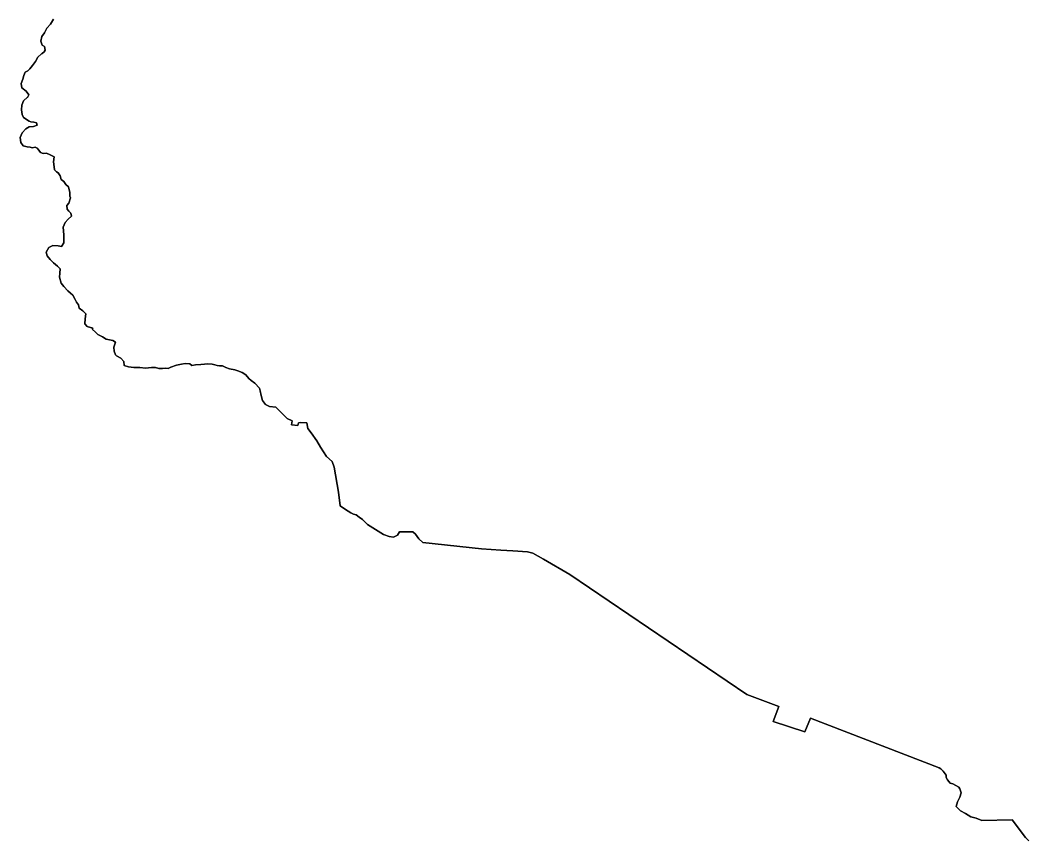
# Model space of a CAD drawing. Header units: inches. Extents: x 33.9 to 41.9, y -4.8 to 5.4.
# Drawn here: x 37.14 to 37.5721, y -2.1371 to -1.7868 of the extents above; entities that cross this region are included whole.
import ezdxf

# ---------------------------------------------------------------- set-up
doc = ezdxf.new("R2010")
doc.units = ezdxf.units.IN
doc.header["$MEASUREMENT"] = 0
doc.layers.add('Counties', color=7, linetype='Continuous')

msp = doc.modelspace()

# ---------------------------------------------------------------- linework, layer by layer
at = {"layer": 'Counties'}
for points in [[(37.57205, -2.13834), (37.57059, -2.13689), (37.56488, -2.12932), (37.55193, -2.12962), (37.54954, -2.12871), (37.54723, -2.12802), (37.54499, -2.12672), (37.54283, -2.12557), (37.54091, -2.12366), (37.54152, -2.1216), (37.54245, -2.11961), (37.54307, -2.11777), (37.54253, -2.11609), (37.54214, -2.1154), (37.54083, -2.11464), (37.53952, -2.11395), (37.53836, -2.11364), (37.53721, -2.11227), (37.53667, -2.11127), (37.53659, -2.11028), (37.53543, -2.10852), (37.53435, -2.10753), (37.53366, -2.10714), (37.47854, -2.08581), (37.47609, -2.09168), (37.4625, -2.08726), (37.46497, -2.08076), (37.45125, -2.07572), (37.37539, -2.02425), (37.36421, -2.01768), (37.35958, -2.01515), (37.35727, -2.01462), (37.35102, -2.01416), (37.34594, -2.01393), (37.33761, -2.01324), (37.31248, -2.01064), (37.31078, -2.00904), (37.30939, -2.00705), (37.30824, -2.00605), (37.30245, -2.00605), (37.30168, -2.00743), (37.29991, -2.00827), (37.29806, -2.00804), (37.29559, -2.00713), (37.29228, -2.00506), (37.28873, -2.00284), (37.28665, -2.00078), (37.28526, -1.99971), (37.28388, -1.99871), (37.2828, -1.99849), (37.28164, -1.9978), (37.27933, -1.99642), (37.27709, -1.99489), (37.2764, -1.98908), (37.27455, -1.9783), (37.27362, -1.97593), (37.27123, -1.97371), (37.26869, -1.96981), (37.26715, -1.96698), (37.26468, -1.96362), (37.26329, -1.9617), (37.26283, -1.95933), (37.26005, -1.95918), (37.25928, -1.95926), (37.25897, -1.96048), (37.25628, -1.96017), (37.25658, -1.95849), (37.25435, -1.9575), (37.24957, -1.9526), (37.24687, -1.9523), (37.2451, -1.95153), (37.24379, -1.9497), (37.24317, -1.94756), (37.24278, -1.94557), (37.24255, -1.9445), (37.24047, -1.94228), (37.23893, -1.94121), (37.23793, -1.94029), (37.23669, -1.93869), (37.23507, -1.93777), (37.2333, -1.93701), (37.23199, -1.93655), (37.22968, -1.93616), (37.22806, -1.93563), (37.22667, -1.93494), (37.22536, -1.93486), (37.22444, -1.93471), (37.22336, -1.93448), (37.22228, -1.93418), (37.22035, -1.9341), (37.21896, -1.93425), (37.21734, -1.93433), (37.21518, -1.93448), (37.21357, -1.93479), (37.21272, -1.9341), (37.21071, -1.93387), (37.20909, -1.93418), (37.20694, -1.93464), (37.20462, -1.93548), (37.20339, -1.93601), (37.20231, -1.93593), (37.201, -1.93601), (37.19938, -1.93601), (37.19799, -1.93555), (37.19622, -1.93563), (37.19367, -1.93593), (37.19129, -1.93563), (37.18874, -1.93563), (37.18643, -1.93532), (37.1845, -1.93479), (37.18435, -1.93311), (37.18311, -1.93158), (37.18134, -1.93058), (37.1808, -1.93012), (37.18026, -1.92867), (37.18011, -1.92684), (37.18088, -1.92477), (37.17964, -1.92401), (37.17679, -1.92347), (37.17533, -1.92248), (37.17332, -1.92148), (37.17224, -1.92041), (37.17086, -1.91919), (37.17109, -1.91873), (37.1687, -1.91804), (37.1677, -1.9169), (37.16785, -1.91475), (37.16808, -1.91261), (37.16692, -1.91139), (37.16531, -1.91017), (37.165, -1.90879), (37.16415, -1.90757), (37.16361, -1.90642), (37.16253, -1.90466), (37.16153, -1.90382), (37.16045, -1.90283), (37.15868, -1.90099), (37.15752, -1.89954), (37.1569, -1.89686), (37.15706, -1.89518), (37.15721, -1.89342), (37.15598, -1.8922), (37.15428, -1.89074), (37.15281, -1.88937), (37.15158, -1.88784), (37.1512, -1.88623), (37.15235, -1.88417), (37.15405, -1.8834), (37.15636, -1.88348), (37.15767, -1.88379), (37.15875, -1.88218), (37.15867, -1.87874), (37.15844, -1.87553), (37.15929, -1.87354), (37.1606, -1.87209), (37.16199, -1.87086), (37.16168, -1.86949), (37.16091, -1.86864), (37.16014, -1.8678), (37.15998, -1.86627), (37.16083, -1.8652), (37.16153, -1.86299), (37.1613, -1.86222), (37.16122, -1.86062), (37.16068, -1.85825), (37.1596, -1.85725), (37.15875, -1.85595), (37.1576, -1.85503), (37.15721, -1.8535), (37.15636, -1.85228), (37.15559, -1.85182), (37.15474, -1.85098), (37.15459, -1.84968), (37.15428, -1.84746), (37.15451, -1.8454), (37.15281, -1.84456), (37.15127, -1.84387), (37.14981, -1.84395), (37.14873, -1.84356), (37.14804, -1.84257), (37.14734, -1.84173), (37.14642, -1.84127), (37.14518, -1.84158), (37.14433, -1.84119), (37.14302, -1.84112), (37.14125, -1.84066), (37.14025, -1.83928), (37.14002, -1.83714), (37.14087, -1.83508), (37.14248, -1.83332), (37.14387, -1.83255), (37.14572, -1.83232), (37.14734, -1.83179), (37.14703, -1.83087), (37.1458, -1.83049), (37.14464, -1.83041), (37.1438, -1.83003), (37.14148, -1.8285), (37.14087, -1.82728), (37.14056, -1.82521), (37.14079, -1.8233), (37.14148, -1.82139), (37.1431, -1.81978), (37.14318, -1.82001), (37.14372, -1.81879), (37.14256, -1.81718), (37.14079, -1.81581), (37.14048, -1.81397), (37.1411, -1.81214), (37.14164, -1.81053), (37.14218, -1.80915), (37.14326, -1.80854), (37.14418, -1.80762), (37.14534, -1.80625), (37.14657, -1.80449), (37.14765, -1.80273), (37.14919, -1.8012), (37.1495, -1.80105), (37.15035, -1.80036), (37.15066, -1.79967), (37.1505, -1.79807), (37.1495, -1.79761), (37.14888, -1.79585), (37.14927, -1.79386), (37.15043, -1.79226), (37.1515, -1.79027), (37.15305, -1.78858), (37.15436, -1.78644)], [(37.15436, -1.78644), (37.15305, -1.78858), (37.1515, -1.79027), (37.15043, -1.79226), (37.14927, -1.79386), (37.14888, -1.79585), (37.1495, -1.79761), (37.1505, -1.79807), (37.15066, -1.79967), (37.15035, -1.80036), (37.1495, -1.80105), (37.14919, -1.8012), (37.14765, -1.80273), (37.14657, -1.80449), (37.14534, -1.80625), (37.14418, -1.80762), (37.14326, -1.80854), (37.14218, -1.80915), (37.14164, -1.81053), (37.1411, -1.81214), (37.14048, -1.81397), (37.14079, -1.81581), (37.14256, -1.81718), (37.14372, -1.81879), (37.14318, -1.82001), (37.1431, -1.81978), (37.14148, -1.82139), (37.14079, -1.8233), (37.14056, -1.82521), (37.14087, -1.82728), (37.14148, -1.8285), (37.1438, -1.83003), (37.14464, -1.83041), (37.1458, -1.83049), (37.14703, -1.83087), (37.14734, -1.83179), (37.14572, -1.83232), (37.14387, -1.83255), (37.14248, -1.83332), (37.14087, -1.83508), (37.14002, -1.83714), (37.14025, -1.83928), (37.14125, -1.84066), (37.14302, -1.84112), (37.14433, -1.84119), (37.14518, -1.84158), (37.14642, -1.84127), (37.14734, -1.84173), (37.14804, -1.84257), (37.14873, -1.84356), (37.14981, -1.84395), (37.15127, -1.84387), (37.15281, -1.84456), (37.15451, -1.8454), (37.15428, -1.84746), (37.15459, -1.84968), (37.15474, -1.85098), (37.15559, -1.85182), (37.15636, -1.85228), (37.15721, -1.8535), (37.1576, -1.85503), (37.15875, -1.85595), (37.1596, -1.85725), (37.16068, -1.85825), (37.16122, -1.86062), (37.1613, -1.86222), (37.16153, -1.86299), (37.16083, -1.8652), (37.15998, -1.86627), (37.16014, -1.8678), (37.16091, -1.86864), (37.16168, -1.86949), (37.16199, -1.87086), (37.1606, -1.87209), (37.15929, -1.87354), (37.15844, -1.87553), (37.15867, -1.87874), (37.15875, -1.88218), (37.15767, -1.88379), (37.15636, -1.88348), (37.15405, -1.8834), (37.15235, -1.88417), (37.1512, -1.88623), (37.15158, -1.88784), (37.15281, -1.88937), (37.15428, -1.89074), (37.15598, -1.8922), (37.15721, -1.89342), (37.15706, -1.89518), (37.1569, -1.89686), (37.15752, -1.89954), (37.15868, -1.90099), (37.16045, -1.90283), (37.16153, -1.90382), (37.16253, -1.90466), (37.16361, -1.90642), (37.16415, -1.90757), (37.165, -1.90879), (37.16531, -1.91017), (37.16692, -1.91139), (37.16808, -1.91261), (37.16785, -1.91475), (37.1677, -1.9169), (37.1687, -1.91804), (37.17109, -1.91873), (37.17086, -1.91919), (37.17224, -1.92041), (37.17332, -1.92148), (37.17533, -1.92248), (37.17679, -1.92347), (37.17964, -1.92401), (37.18088, -1.92477), (37.18011, -1.92684), (37.18026, -1.92867), (37.1808, -1.93012), (37.18134, -1.93058), (37.18311, -1.93158), (37.18435, -1.93311), (37.1845, -1.93479), (37.18643, -1.93532), (37.18874, -1.93563), (37.19129, -1.93563), (37.19367, -1.93593), (37.19622, -1.93563), (37.19799, -1.93555), (37.19938, -1.93601), (37.201, -1.93601), (37.20231, -1.93593), (37.20339, -1.93601), (37.20462, -1.93548), (37.20694, -1.93464), (37.20909, -1.93418), (37.21071, -1.93387), (37.21272, -1.9341), (37.21357, -1.93479), (37.21518, -1.93448), (37.21734, -1.93433), (37.21896, -1.93425), (37.22035, -1.9341), (37.22228, -1.93418), (37.22336, -1.93448), (37.22444, -1.93471), (37.22536, -1.93486), (37.22667, -1.93494), (37.22806, -1.93563), (37.22968, -1.93616), (37.23199, -1.93655), (37.2333, -1.93701), (37.23507, -1.93777), (37.23669, -1.93869), (37.23793, -1.94029), (37.23893, -1.94121), (37.24047, -1.94228), (37.24255, -1.9445), (37.24278, -1.94557), (37.24317, -1.94756), (37.24379, -1.9497), (37.2451, -1.95153), (37.24687, -1.9523), (37.24957, -1.9526), (37.25435, -1.9575), (37.25658, -1.95849), (37.25628, -1.96017), (37.25897, -1.96048), (37.25928, -1.95926), (37.26005, -1.95918), (37.26283, -1.95933), (37.26329, -1.9617), (37.26468, -1.96362), (37.26715, -1.96698), (37.26869, -1.96981), (37.27123, -1.97371), (37.27362, -1.97593), (37.27455, -1.9783), (37.2764, -1.98908), (37.27709, -1.99489), (37.27933, -1.99642), (37.28164, -1.9978), (37.2828, -1.99849), (37.28388, -1.99871), (37.28526, -1.99971), (37.28665, -2.00078), (37.28873, -2.00284), (37.29228, -2.00506), (37.29559, -2.00713), (37.29806, -2.00804), (37.29991, -2.00827), (37.30168, -2.00743), (37.30245, -2.00605), (37.30824, -2.00605), (37.30939, -2.00705), (37.31078, -2.00904), (37.31248, -2.01064), (37.33761, -2.01324), (37.34594, -2.01393), (37.35102, -2.01416), (37.35727, -2.01462), (37.35958, -2.01515), (37.36421, -2.01768), (37.37539, -2.02425), (37.45125, -2.07572), (37.46497, -2.08076), (37.4625, -2.08726), (37.47609, -2.09168), (37.47854, -2.08581), (37.53366, -2.10714), (37.53435, -2.10753), (37.53543, -2.10852), (37.53659, -2.11028), (37.53667, -2.11127), (37.53721, -2.11227), (37.53836, -2.11364), (37.53952, -2.11395), (37.54083, -2.11464), (37.54214, -2.1154), (37.54253, -2.11609), (37.54307, -2.11777), (37.54245, -2.11961), (37.54152, -2.1216), (37.54091, -2.12366), (37.54283, -2.12557), (37.54499, -2.12672), (37.54723, -2.12802), (37.54954, -2.12871), (37.55193, -2.12962), (37.56488, -2.12932), (37.57059, -2.13689), (37.57205, -2.13834)], [(37.57205, -2.13834), (37.57059, -2.13689), (37.56488, -2.12932), (37.55193, -2.12962), (37.54954, -2.12871), (37.54723, -2.12802), (37.54499, -2.12672), (37.54283, -2.12557), (37.54091, -2.12366), (37.54152, -2.1216), (37.54245, -2.11961), (37.54307, -2.11777), (37.54253, -2.11609), (37.54214, -2.1154), (37.54083, -2.11464), (37.53952, -2.11395), (37.53836, -2.11364), (37.53721, -2.11227), (37.53667, -2.11127), (37.53659, -2.11028), (37.53543, -2.10852), (37.53435, -2.10753), (37.53366, -2.10714), (37.47854, -2.08581), (37.47609, -2.09168), (37.4625, -2.08726), (37.46497, -2.08076), (37.45125, -2.07572), (37.37539, -2.02425), (37.36421, -2.01768), (37.35958, -2.01515), (37.35727, -2.01462), (37.35102, -2.01416), (37.34594, -2.01393), (37.33761, -2.01324), (37.31248, -2.01064), (37.31078, -2.00904), (37.30939, -2.00705), (37.30824, -2.00605), (37.30245, -2.00605), (37.30168, -2.00743), (37.29991, -2.00827), (37.29806, -2.00804), (37.29559, -2.00713), (37.29228, -2.00506), (37.28873, -2.00284), (37.28665, -2.00078), (37.28526, -1.99971), (37.28388, -1.99871), (37.2828, -1.99849), (37.28164, -1.9978), (37.27933, -1.99642), (37.27709, -1.99489), (37.2764, -1.98908), (37.27455, -1.9783), (37.27362, -1.97593), (37.27123, -1.97371), (37.26869, -1.96981), (37.26715, -1.96698), (37.26468, -1.96362), (37.26329, -1.9617), (37.26283, -1.95933), (37.26005, -1.95918), (37.25928, -1.95926), (37.25897, -1.96048), (37.25628, -1.96017), (37.25658, -1.95849), (37.25435, -1.9575), (37.24957, -1.9526), (37.24687, -1.9523), (37.2451, -1.95153), (37.24379, -1.9497), (37.24317, -1.94756), (37.24278, -1.94557), (37.24255, -1.9445), (37.24047, -1.94228), (37.23893, -1.94121), (37.23793, -1.94029), (37.23669, -1.93869), (37.23507, -1.93777), (37.2333, -1.93701), (37.23199, -1.93655), (37.22968, -1.93616), (37.22806, -1.93563), (37.22667, -1.93494), (37.22536, -1.93486), (37.22444, -1.93471), (37.22336, -1.93448), (37.22228, -1.93418), (37.22035, -1.9341), (37.21896, -1.93425), (37.21734, -1.93433), (37.21518, -1.93448), (37.21357, -1.93479), (37.21272, -1.9341), (37.21071, -1.93387), (37.20909, -1.93418), (37.20694, -1.93464), (37.20462, -1.93548), (37.20339, -1.93601), (37.20231, -1.93593), (37.201, -1.93601), (37.19938, -1.93601), (37.19799, -1.93555), (37.19622, -1.93563), (37.19367, -1.93593), (37.19129, -1.93563), (37.18874, -1.93563), (37.18643, -1.93532), (37.1845, -1.93479), (37.18435, -1.93311), (37.18311, -1.93158), (37.18134, -1.93058), (37.1808, -1.93012), (37.18026, -1.92867), (37.18011, -1.92684), (37.18088, -1.92477), (37.17964, -1.92401), (37.17679, -1.92347), (37.17533, -1.92248), (37.17332, -1.92148), (37.17224, -1.92041), (37.17086, -1.91919), (37.17109, -1.91873), (37.1687, -1.91804), (37.1677, -1.9169), (37.16785, -1.91475), (37.16808, -1.91261), (37.16692, -1.91139), (37.16531, -1.91017), (37.165, -1.90879), (37.16415, -1.90757), (37.16361, -1.90642), (37.16253, -1.90466), (37.16153, -1.90382), (37.16045, -1.90283), (37.15868, -1.90099), (37.15752, -1.89954), (37.1569, -1.89686), (37.15706, -1.89518), (37.15721, -1.89342), (37.15598, -1.8922), (37.15428, -1.89074), (37.15281, -1.88937), (37.15158, -1.88784), (37.1512, -1.88623), (37.15235, -1.88417), (37.15405, -1.8834), (37.15636, -1.88348), (37.15767, -1.88379), (37.15875, -1.88218), (37.15867, -1.87874), (37.15844, -1.87553), (37.15929, -1.87354), (37.1606, -1.87209), (37.16199, -1.87086), (37.16168, -1.86949), (37.16091, -1.86864), (37.16014, -1.8678), (37.15998, -1.86627), (37.16083, -1.8652), (37.16153, -1.86299), (37.1613, -1.86222), (37.16122, -1.86062), (37.16068, -1.85825), (37.1596, -1.85725), (37.15875, -1.85595), (37.1576, -1.85503), (37.15721, -1.8535), (37.15636, -1.85228), (37.15559, -1.85182), (37.15474, -1.85098), (37.15459, -1.84968), (37.15428, -1.84746), (37.15451, -1.8454), (37.15281, -1.84456), (37.15127, -1.84387), (37.14981, -1.84395), (37.14873, -1.84356), (37.14804, -1.84257), (37.14734, -1.84173), (37.14642, -1.84127), (37.14518, -1.84158), (37.14433, -1.84119), (37.14302, -1.84112), (37.14125, -1.84066), (37.14025, -1.83928), (37.14002, -1.83714), (37.14087, -1.83508), (37.14248, -1.83332), (37.14387, -1.83255), (37.14572, -1.83232), (37.14734, -1.83179), (37.14703, -1.83087), (37.1458, -1.83049), (37.14464, -1.83041), (37.1438, -1.83003), (37.14148, -1.8285), (37.14087, -1.82728), (37.14056, -1.82521), (37.14079, -1.8233), (37.14148, -1.82139), (37.1431, -1.81978), (37.14318, -1.82001), (37.14372, -1.81879), (37.14256, -1.81718), (37.14079, -1.81581), (37.14048, -1.81397), (37.1411, -1.81214), (37.14164, -1.81053), (37.14218, -1.80915), (37.14326, -1.80854), (37.14418, -1.80762), (37.14534, -1.80625), (37.14657, -1.80449), (37.14765, -1.80273), (37.14919, -1.8012), (37.1495, -1.80105), (37.15035, -1.80036), (37.15066, -1.79967), (37.1505, -1.79807), (37.1495, -1.79761), (37.14888, -1.79585), (37.14927, -1.79386), (37.15043, -1.79226), (37.1515, -1.79027), (37.15305, -1.78858), (37.15436, -1.78644)], [(37.15436, -1.78644), (37.15305, -1.78858), (37.1515, -1.79027), (37.15043, -1.79226), (37.14927, -1.79386), (37.14888, -1.79585), (37.1495, -1.79761), (37.1505, -1.79807), (37.15066, -1.79967), (37.15035, -1.80036), (37.1495, -1.80105), (37.14919, -1.8012), (37.14765, -1.80273), (37.14657, -1.80449), (37.14534, -1.80625), (37.14418, -1.80762), (37.14326, -1.80854), (37.14218, -1.80915), (37.14164, -1.81053), (37.1411, -1.81214), (37.14048, -1.81397), (37.14079, -1.81581), (37.14256, -1.81718), (37.14372, -1.81879), (37.14318, -1.82001), (37.1431, -1.81978), (37.14148, -1.82139), (37.14079, -1.8233), (37.14056, -1.82521), (37.14087, -1.82728), (37.14148, -1.8285), (37.1438, -1.83003), (37.14464, -1.83041), (37.1458, -1.83049), (37.14703, -1.83087), (37.14734, -1.83179), (37.14572, -1.83232), (37.14387, -1.83255), (37.14248, -1.83332), (37.14087, -1.83508), (37.14002, -1.83714), (37.14025, -1.83928), (37.14125, -1.84066), (37.14302, -1.84112), (37.14433, -1.84119), (37.14518, -1.84158), (37.14642, -1.84127), (37.14734, -1.84173), (37.14804, -1.84257), (37.14873, -1.84356), (37.14981, -1.84395), (37.15127, -1.84387), (37.15281, -1.84456), (37.15451, -1.8454), (37.15428, -1.84746), (37.15459, -1.84968), (37.15474, -1.85098), (37.15559, -1.85182), (37.15636, -1.85228), (37.15721, -1.8535), (37.1576, -1.85503), (37.15875, -1.85595), (37.1596, -1.85725), (37.16068, -1.85825), (37.16122, -1.86062), (37.1613, -1.86222), (37.16153, -1.86299), (37.16083, -1.8652), (37.15998, -1.86627), (37.16014, -1.8678), (37.16091, -1.86864), (37.16168, -1.86949), (37.16199, -1.87086), (37.1606, -1.87209), (37.15929, -1.87354), (37.15844, -1.87553), (37.15867, -1.87874), (37.15875, -1.88218), (37.15767, -1.88379), (37.15636, -1.88348), (37.15405, -1.8834), (37.15235, -1.88417), (37.1512, -1.88623), (37.15158, -1.88784), (37.15281, -1.88937), (37.15428, -1.89074), (37.15598, -1.8922), (37.15721, -1.89342), (37.15706, -1.89518), (37.1569, -1.89686), (37.15752, -1.89954), (37.15868, -1.90099), (37.16045, -1.90283), (37.16153, -1.90382), (37.16253, -1.90466), (37.16361, -1.90642), (37.16415, -1.90757), (37.165, -1.90879), (37.16531, -1.91017), (37.16692, -1.91139), (37.16808, -1.91261), (37.16785, -1.91475), (37.1677, -1.9169), (37.1687, -1.91804), (37.17109, -1.91873), (37.17086, -1.91919), (37.17224, -1.92041), (37.17332, -1.92148), (37.17533, -1.92248), (37.17679, -1.92347), (37.17964, -1.92401), (37.18088, -1.92477), (37.18011, -1.92684), (37.18026, -1.92867), (37.1808, -1.93012), (37.18134, -1.93058), (37.18311, -1.93158), (37.18435, -1.93311), (37.1845, -1.93479), (37.18643, -1.93532), (37.18874, -1.93563), (37.19129, -1.93563), (37.19367, -1.93593), (37.19622, -1.93563), (37.19799, -1.93555), (37.19938, -1.93601), (37.201, -1.93601), (37.20231, -1.93593), (37.20339, -1.93601), (37.20462, -1.93548), (37.20694, -1.93464), (37.20909, -1.93418), (37.21071, -1.93387), (37.21272, -1.9341), (37.21357, -1.93479), (37.21518, -1.93448), (37.21734, -1.93433), (37.21896, -1.93425), (37.22035, -1.9341), (37.22228, -1.93418), (37.22336, -1.93448), (37.22444, -1.93471), (37.22536, -1.93486), (37.22667, -1.93494), (37.22806, -1.93563), (37.22968, -1.93616), (37.23199, -1.93655), (37.2333, -1.93701), (37.23507, -1.93777), (37.23669, -1.93869), (37.23793, -1.94029), (37.23893, -1.94121), (37.24047, -1.94228), (37.24255, -1.9445), (37.24278, -1.94557), (37.24317, -1.94756), (37.24379, -1.9497), (37.2451, -1.95153), (37.24687, -1.9523), (37.24957, -1.9526), (37.25435, -1.9575), (37.25658, -1.95849), (37.25628, -1.96017), (37.25897, -1.96048), (37.25928, -1.95926), (37.26005, -1.95918), (37.26283, -1.95933), (37.26329, -1.9617), (37.26468, -1.96362), (37.26715, -1.96698), (37.26869, -1.96981), (37.27123, -1.97371), (37.27362, -1.97593), (37.27455, -1.9783), (37.2764, -1.98908), (37.27709, -1.99489), (37.27933, -1.99642), (37.28164, -1.9978), (37.2828, -1.99849), (37.28388, -1.99871), (37.28526, -1.99971), (37.28665, -2.00078), (37.28873, -2.00284), (37.29228, -2.00506), (37.29559, -2.00713), (37.29806, -2.00804), (37.29991, -2.00827), (37.30168, -2.00743), (37.30245, -2.00605), (37.30824, -2.00605), (37.30939, -2.00705), (37.31078, -2.00904), (37.31248, -2.01064), (37.33761, -2.01324), (37.34594, -2.01393), (37.35102, -2.01416), (37.35727, -2.01462), (37.35958, -2.01515), (37.36421, -2.01768), (37.37539, -2.02425), (37.45125, -2.07572), (37.46497, -2.08076), (37.4625, -2.08726), (37.47609, -2.09168), (37.47854, -2.08581), (37.53366, -2.10714), (37.53435, -2.10753), (37.53543, -2.10852), (37.53659, -2.11028), (37.53667, -2.11127), (37.53721, -2.11227), (37.53836, -2.11364), (37.53952, -2.11395), (37.54083, -2.11464), (37.54214, -2.1154), (37.54253, -2.11609), (37.54307, -2.11777), (37.54245, -2.11961), (37.54152, -2.1216), (37.54091, -2.12366), (37.54283, -2.12557), (37.54499, -2.12672), (37.54723, -2.12802), (37.54954, -2.12871), (37.55193, -2.12962), (37.56488, -2.12932), (37.57059, -2.13689), (37.57205, -2.13834)]]:
    msp.add_lwpolyline(points, dxfattribs=at)

doc.saveas('drawing.dxf')
